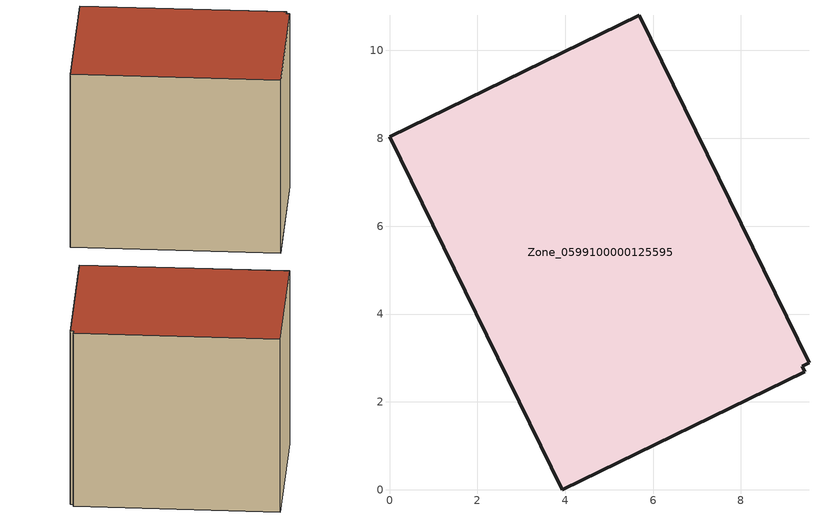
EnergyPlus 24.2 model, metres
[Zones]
Zone_0599100000125595
 floor ground (C_G): 9.55,2.89 9.39,2.81 9.45,2.68 3.93,0 0,8.04 5.68,10.8 z0
 wall outside (C_F): 9.55,2.89 5.68,10.8 0,8.04 3.93,0 9.45,2.68 9.39,2.81 9.55,2.89 z0:8.28
 roof outside (C_R): 9.39,2.81 9.55,2.89 5.68,10.8 0,8.04 3.93,0 9.45,2.68 z8.28
[BUILDING]
Pand.0599100000125595: North Axis=0; Terrain=City; Loads Convergence Tolerance Value=0.04; Temperature Convergence Tolerance Value=0.4; Solar Distribution=FullExterior; Maximum Number of Warmup Days=25; Minimum Number of Warmup Days=1
[Site:Location]
Rotterdam.The.Hague.AP_ZH_NLD Design_Conditions: Latitude=51.96; Longitude=4.45; Time Zone=1; Elevation=-4.5
[SITE:GROUNDTEMPERATURE:BUILDINGSURFACE]
18, 18, 18, 18, 18, 18, 18, 18, 18, 18, 18, 18
[MATERIAL] Thermal Absorptance=0.9; Solar Absorptance=0.7; Visible Absorptance=0.7
Name | Roughness | Thickness | Conductivity | Density | Specific Heat
G.TI.1965-1974 | MediumSmooth | 0.15 | 0.882353 | 540 | 1210
F.TI.1965-1974 | Rough | 0.3 | 0.697674 | 1920 | 840
R.TI.1965-1974 | MediumRough | 0.2 | 0.232558 | 1500 | 1000
[CONSTRUCTION]
C_G: G.TI.1965-1974
C_F: F.TI.1965-1974
C_R: R.TI.1965-1974
[ZONE]
Zone_0599100000125595: Type=1; Multiplier=1; Ceiling Height=Autocalculate; Volume=Autocalculate; Floor Area=autocalculate; Part of Total Floor Area=Yes
[ZONEINFILTRATION:DESIGNFLOWRATE]
Infil_Zone_0599100000125595: Zone or ZoneList or Space or SpaceList=Zone_0599100000125595; Schedule=AlwaysOn; Design Flow Rate Calculation Method=Flow/Area; Flow Rate per Floor Area=0.003; Constant Term Coefficient=1; Temperature Term Coefficient=0; Velocity Term Coefficient=0; Velocity Squared Term Coefficient=0
[HVACTEMPLATE:ZONE:IDEALLOADSAIRSYSTEM]
Zone_0599100000125595: Maximum Heating Supply Air Temperature=50; Minimum Cooling Supply Air Temperature=13; Maximum Heating Supply Air Humidity Ratio=0.0156; Minimum Cooling Supply Air Humidity Ratio=0.0077; Heating Limit=NoLimit; Cooling Limit=NoLimit; Dehumidification Control Type=ConstantSensibleHeatRatio; Cooling Sensible Heat Ratio=0.7; Dehumidification Setpoint=60; Humidification Control Type=None; Humidification Setpoint=30; Outdoor Air Method=None; Outdoor Air Flow Rate per Person=0.00944; Outdoor Air Flow Rate per Zone Floor Area=0; Outdoor Air Flow Rate per Zone=0; Demand Controlled Ventilation Type=None; Outdoor Air Economizer Type=NoEconomizer; Heat Recovery Type=None; Sensible Heat Recovery Effectiveness=0.7; Latent Heat Recovery Effectiveness=0.65
[ZONECONTROL:THERMOSTAT]
ThermostatControl_Zone_0599100000125595: Zone or ZoneList=Zone_0599100000125595; Control Type Schedule=DualSetpointControlType; Control 1=Thermostat_Zone_0599100000125595; Temperature Difference Between Cutout And Setpoint=0
[THERMOSTATSETPOINT:DUALSETPOINT]
Thermostat_Zone_0599100000125595: Heating Setpoint Temperature Schedule=HeatingSetpoint_Zone_0599100000125595; Cooling Setpoint Temperature Schedule=CoolingSetpoint_Zone_0599100000125595
[SCHEDULE:COMPACT]
HeatingSetpoint_Zone_0599100000125595: Through: 12/31, For: AllDays, Until: 24:00, 21
CoolingSetpoint_Zone_0599100000125595: Through: 12/31, For: AllDays, Until: 24:00, 24
DualSetpointControlType: Through: 12/31, For: AllDays, Until: 24:00, 4
AlwaysOn: Through: 12/31, For: AllDays, Until: 24:00, 1
